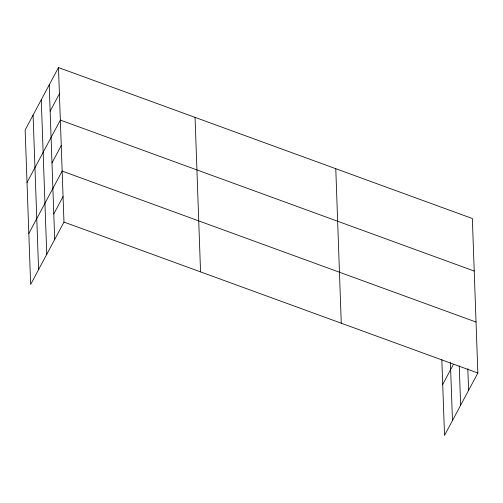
<?xml version="1.0" encoding="UTF-8"?>
<svg xmlns="http://www.w3.org/2000/svg" width="503" height="503" viewBox="0 0 503 503"><rect width="100%" height="100%" fill="white"/><g stroke="black" fill="none" stroke-linecap="round" stroke-linejoin="round"><path stroke-width="0.75" d="M58.474 67.565L25.15 129.975L30.645 284.478L63.969 222.068L58.474 67.565L472.355 218.522L477.85 373.025L444.526 435.435L441.835 359.727M50.143 111.182L59.411 93.828M27.017 182.507L60.341 120.098L474.222 271.054M51.985 162.941L61.247 145.587M28.828 233.493L62.158 171.083L476.039 322.039M53.796 213.926L63.064 196.572M442.715 384.449L453.499 364.247M63.969 222.068L477.85 373.025M467.815 368.743L468.582 390.372M459.245 365.844L460.647 405.242M450.405 362.625L452.467 420.565M335.778 168.706L341.267 323.209M195.057 117.381L200.546 271.884M49.212 84.919L54.701 239.422M41.271 99.789L46.76 254.292M33.091 115.105L38.58 269.608"/></g></svg>
